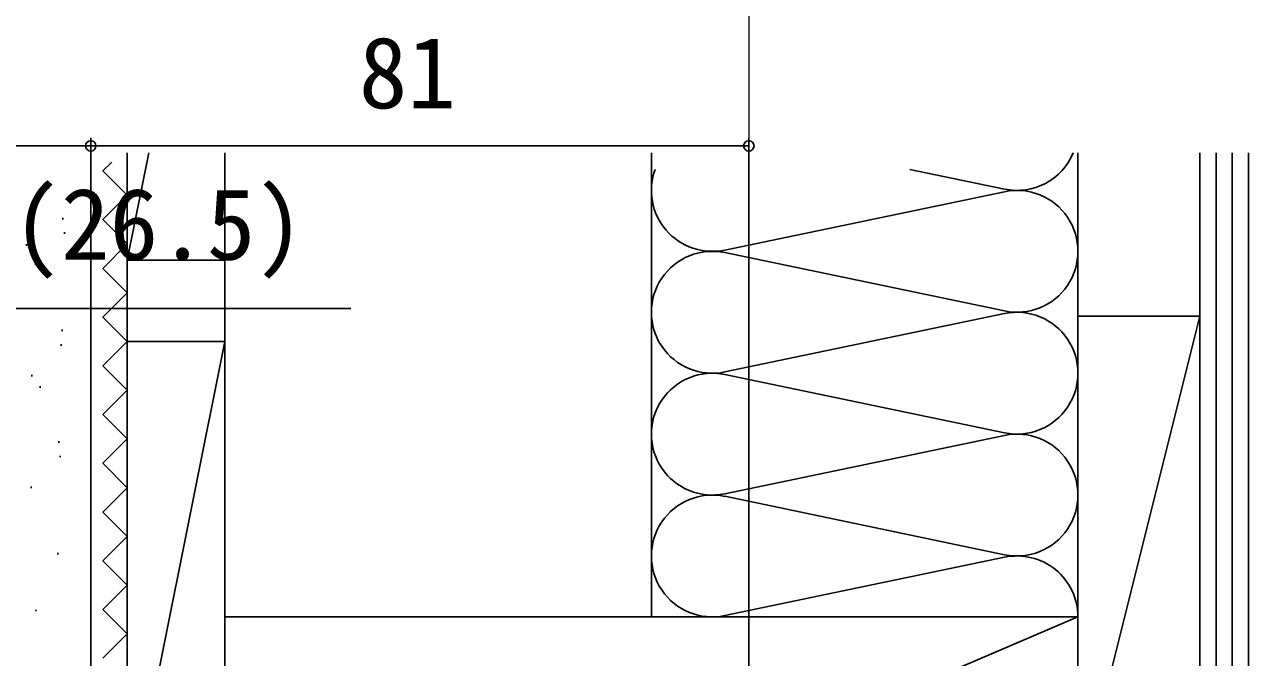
# Model space of a CAD drawing. Units: millimetres, scale not verified. Extents: x -525 to 525, y -783 to 779.
# Drawn here: x -282 to -131.4, y 360 to 437.9 of the extents above; entities that cross this region are included whole.
import ezdxf
from ezdxf.enums import TextEntityAlignment as Align

# ---------------------------------------------------------------- set-up
doc = ezdxf.new("R2010")
doc.units = ezdxf.units.MM
doc.header["$LTSCALE"] = 4
doc.layers.add('0-4_YKK_12', color=2, linetype='Continuous', lineweight=18)
doc.layers.add('0-7_YKK_D', color=6, linetype='Continuous')
doc.layers.add('0-9_YSS_K', color=3, linetype='Continuous')
doc.styles.add('ＭＳ ゴシック', font='')
doc.styles.get('ＭＳ ゴシック').set_extended_font_data('MS Gothic')

msp = doc.modelspace()

# ---------------------------------------------------------------- linework, layer by layer
at = {"layer": '0-4_YKK_12'}
msp.add_line((-192.898, 443.786), (-192.898, 42.967), dxfattribs=at)
at = {"layer": '0-7_YKK_D'}
for p, q in [((-273.898, 282.466), (-273.898, 423.934)), ((-273.898, 363.466), (-273.898, 423.934)), ((-192.898, 284.466), (-192.898, 423.934)), ((-273.898, 422.934), (-335.403, 422.934)), ((-192.898, 422.934), (-273.898, 422.934)), ((-241.864, 402.934), (-288.398, 402.934))]:
    msp.add_line(p, q, dxfattribs=at)
for centre in [(-273.898, 422.934), (-273.898, 422.934), (-192.898, 422.934)]:
    msp.add_circle(centre, 0.637, dxfattribs=at)
at = {"layer": '0-9_YSS_K'}
for p, q in [((-269.398, 422.091), (-269.398, 398.872)), ((-269.398, 408.872), (-266.754, 422.091)), ((-257.398, 422.091), (-257.398, 322.872)), ((-204.893, 364.966), (-204.893, 422.091)), ((-152.393, 422.091), (-152.393, 364.966)), ((-137.398, 313.966), (-137.398, 422.091)), ((-135.398, 313.966), (-135.398, 422.091)), ((-133.398, 313.966), (-133.398, 422.091)), ((-131.398, 313.966), (-131.398, 422.091)), ((-161.425, 417.625), (-173.074, 420.055)), ((-279.102, 417.854), (-279.102, 417.654)), ((-195.861, 410.125), (-161.425, 417.308)), ((-277.319, 414.093), (-277.319, 413.893)), ((-277.124, 412.309), (-277.124, 412.109)), ((-281.81, 410.856), (-281.81, 410.656)), ((-161.425, 402.625), (-195.861, 409.808)), ((-280.707, 408.518), (-280.707, 408.318)), ((-195.861, 395.125), (-161.425, 402.308)), ((-152.398, 341.966), (-137.398, 401.966)), ((-152.398, 401.966), (-137.398, 401.966)), ((-277.416, 400.354), (-277.416, 400.154)), ((-277.543, 398.548), (-277.543, 398.348)), ((-281.126, 394.757), (-281.126, 394.557)), ((-195.861, 394.808), (-161.425, 387.625)), ((-280.124, 393.356), (-280.124, 393.156)), ((-152.398, 341.966), (-152.398, 393.194)), ((-161.425, 387.308), (-195.861, 380.125)), ((-277.834, 386.593), (-277.834, 386.393)), ((-277.639, 384.809), (-277.639, 384.609)), ((-281.222, 381.018), (-281.222, 380.818)), ((-195.861, 379.808), (-161.425, 372.625)), ((-277.93, 372.854), (-277.93, 372.654)), ((-195.861, 365.125), (-161.425, 372.308)), ((-280.639, 365.856), (-280.639, 365.656)), ((-152.398, 364.966), (-257.398, 364.966)), ((-152.398, 364.966), (-152.398, 319.966))]:
    msp.add_line(p, q, dxfattribs=at)
for points in [[(-272.398, 359.872), (-269.398, 362.872), (-272.398, 365.872), (-269.398, 368.872), (-272.398, 371.872), (-269.398, 374.872), (-272.398, 377.872), (-269.398, 380.872), (-272.398, 383.872), (-269.398, 386.872), (-272.398, 389.872), (-269.398, 392.872), (-272.398, 395.872), (-269.398, 398.872), (-272.398, 401.872), (-269.398, 404.872), (-272.398, 407.872), (-269.398, 410.872), (-272.398, 413.872), (-269.398, 416.872), (-272.398, 419.872), (-271.31, 420.96)], [(-257.398, 420.96), (-257.398, 408.872), (-269.398, 408.872)], [(-257.398, 398.872), (-257.398, 338.872), (-269.398, 338.872)], [(-257.398, 385.13), (-257.398, 319.966), (-152.398, 364.966)]]:
    msp.add_lwpolyline(points, dxfattribs=at)
msp.add_lwpolyline([(-257.398, 398.872), (-269.398, 398.872), (-269.398, 338.872)], close=True, dxfattribs=at)
for centre, start, end in [((-159.893, 424.966), 258.21646, 337.45203), ((-197.393, 417.466), 159.81172, 281.78354), ((-159.893, 409.966), 258.21646, 101.78354), ((-197.393, 402.466), 78.21646, 281.78354), ((-159.893, 394.966), 258.21646, 101.78354), ((-197.393, 387.466), 78.21646, 281.78354), ((-159.893, 379.966), 258.21646, 101.78354), ((-197.393, 372.466), 78.21646, 281.78354), ((-159.893, 364.966), 0, 101.78354)]:
    msp.add_arc(centre, 7.5, start, end, dxfattribs=at)

# ---------------------------------------------------------------- texts
at = {"layer": '0-7_YKK_D', "style": 'ＭＳ ゴシック'}
for s, p in [('81', (-240.898, 424.934)), ('(26.5)', (-283.546, 406.298))]:
    msp.add_text(s, height=8.798, dxfattribs=at).set_placement(p, align=Align.BOTTOM_LEFT)

doc.saveas('drawing.dxf')
